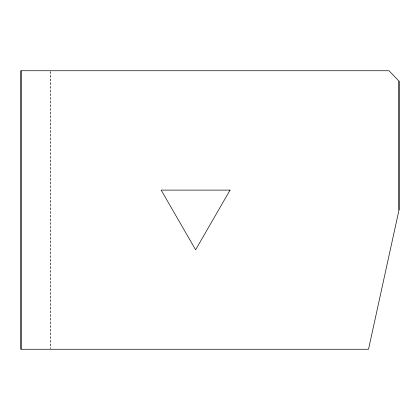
<?xml version="1.0" encoding="UTF-8"?>
<svg xmlns="http://www.w3.org/2000/svg" width="420" height="420" viewBox="0 0 420 420"><rect width="100%" height="100%" fill="white"/><g stroke="black" fill="none" stroke-linecap="round" stroke-linejoin="round"><path stroke-width="0.32" stroke-dasharray="2.1 1.58" d="M50.841 71.395L50.841 348.605L50.841 71.395"/><path stroke-width="0.63" d="M21 349.262L21 70.739L389.051 70.739L399 81.165L399 210L368.519 349.262L21 349.262L21 70.739M399 210L399 81.165M230.071 190.108L195.61 249.79L161.154 190.108L230.071 190.108"/></g></svg>
